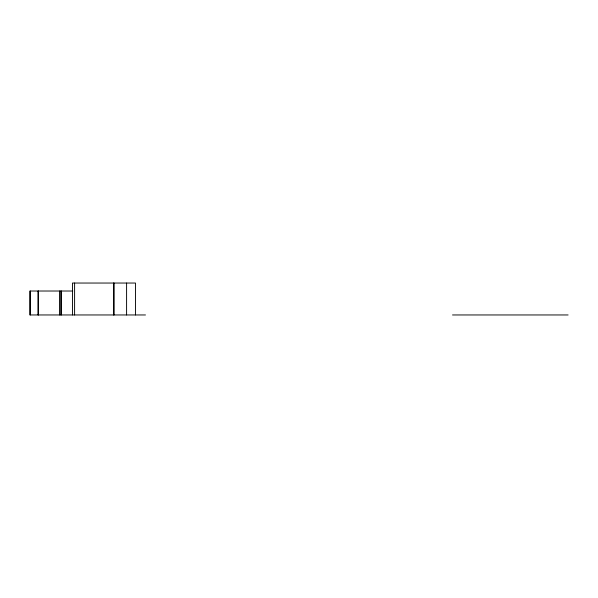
<?xml version="1.0" encoding="UTF-8"?>
<svg xmlns="http://www.w3.org/2000/svg" width="598" height="598" viewBox="0 0 598 598"><rect width="100%" height="100%" fill="white"/><g stroke="black" fill="none" stroke-linecap="round" stroke-linejoin="round"><path stroke-width="0.9" d="M72.799 291.017L29.9 291.017L29.9 314.959L145.486 314.959M452.514 314.959L568.1 314.959M135.492 314.959L135.499 283.041L72.47 283.041L72.567 314.959M126.597 283.041L126.589 314.959M113.934 283.041L113.934 314.959M113.777 283.041L113.777 314.959M74.6 283.041L74.6 314.959M61.175 291.017L61.175 314.959M60.944 291.017L60.944 314.959M59.523 291.017L59.523 314.959M38.257 291.017L38.257 314.959M38.13 291.017L38.13 314.959M30.221 291.017L30.221 314.959"/></g></svg>
